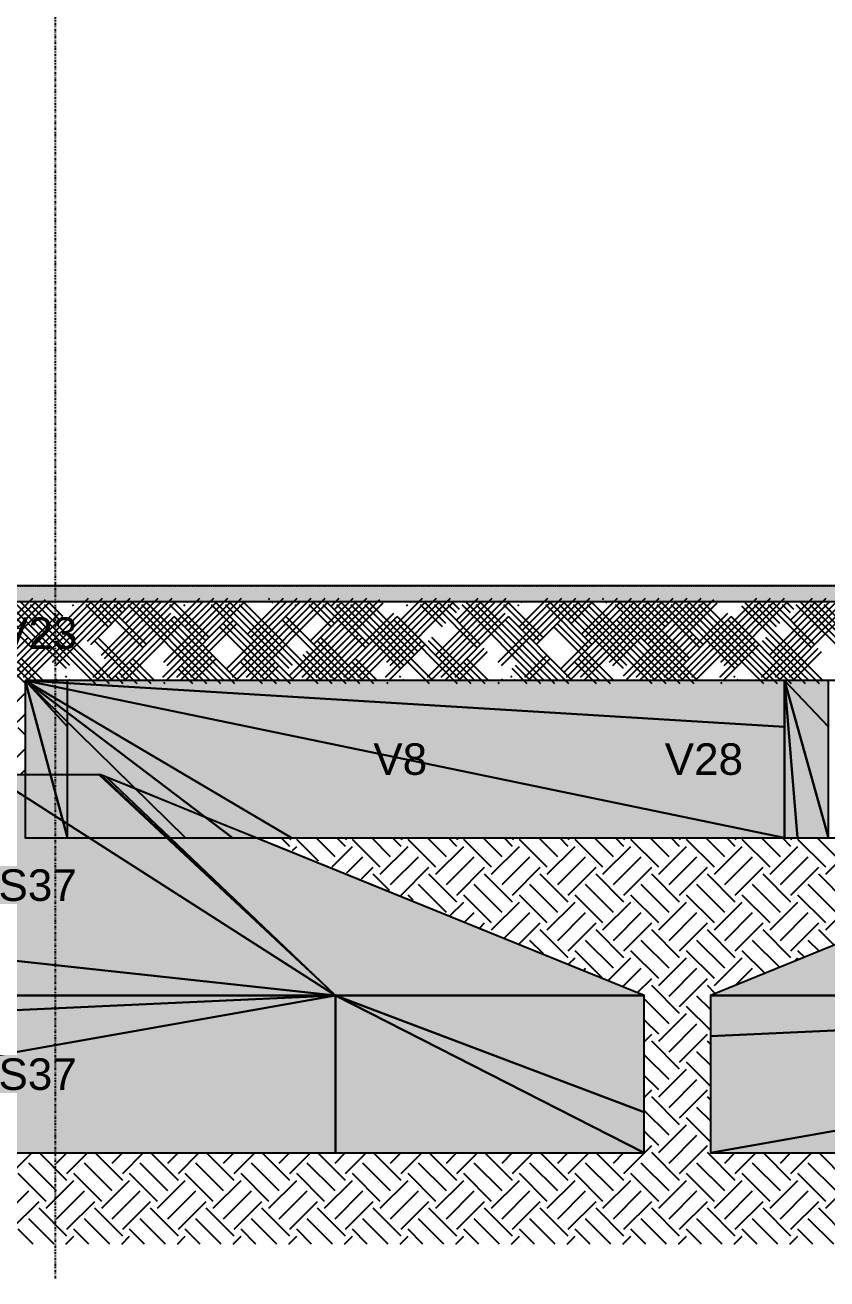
# Model space of a CAD drawing. Extents: x 37185 to 43130, y -8131 to -3926.
# Drawn here: x 39309.9 to 39479.6, y -7787.2 to -7521.8 of the extents above; entities that cross this region are included whole.
import ezdxf

# ---------------------------------------------------------------- set-up
doc = ezdxf.new("R2010")
doc.units = 0
doc.header["$MEASUREMENT"] = 0
doc.linetypes.add('ESTILO_TQS_0002', pattern=[0.4, 0.1, -0.3])
doc.linetypes.add('ESTILO_TQS_0004', pattern=[1.12, 0.5, -0.2, 0.01, -0.2, 0.01, -0.2])
for name, color, linetype in [('36', 253, 'CONTINUOUS'), ('47', 15, 'CONTINUOUS'), ('52', 3, 'CONTINUOUS'), ('67', 7, 'CONTINUOUS'), ('70', 160, 'CONTINUOUS'), ('74', 2, 'CONTINUOUS'), ('96', 252, 'CONTINUOUS')]:
    doc.layers.add(name, color=color, linetype=linetype)
doc.styles.add('TQS_ARIAL', font='arial.ttf')

msp = doc.modelspace()

# ---------------------------------------------------------------- linework, layer by layer
at = {"layer": '36', "linetype": 'Continuous'}
for p, q in [((39310.82, -7660.5), (39294.15, -7643.84)), ((39297.87, -7659.8), (39314.3, -7643.36)), ((39298.57, -7660.5), (39315.01, -7644.07)), ((39312.06, -7652.91), (39302.99, -7643.84)), ((39319.43, -7657.33), (39305.94, -7643.84)), ((39306.71, -7659.8), (39323.37, -7643.13)), ((39306.94, -7647.78), (39311.59, -7643.13)), ((39307.41, -7660.5), (39324.08, -7643.84)), ((39307.64, -7648.49), (39312.29, -7643.84)), ((39325.55, -7660.5), (39308.89, -7643.84)), ((39309.65, -7659.8), (39326.32, -7643.13)), ((39310.36, -7660.5), (39327.02, -7643.84)), ((39328.5, -7660.5), (39311.83, -7643.84)), ((39317.95, -7647.01), (39314.78, -7643.84)), ((39315.77, -7656.62), (39329.26, -7643.13)), ((39316.48, -7657.33), (39329.97, -7643.84)), ((39320.9, -7644.07), (39320.67, -7643.84)), ((39323.14, -7652.2), (39332.21, -7643.13)), ((39328.27, -7648.49), (39323.62, -7643.84)), ((39323.85, -7652.91), (39332.92, -7643.84)), ((39324.38, -7659.8), (39341.05, -7643.13)), ((39325.09, -7660.5), (39341.76, -7643.84)), ((39326.09, -7655.15), (39338.1, -7643.13)), ((39335.63, -7652.91), (39326.56, -7643.84)), ((39326.79, -7655.85), (39338.81, -7643.84)), ((39331.21, -7645.54), (39329.51, -7643.84)), ((39330.28, -7659.8), (39346.94, -7643.13)), ((39330.51, -7647.78), (39335.16, -7643.13)), ((39330.98, -7660.5), (39347.65, -7643.84)), ((39331.21, -7648.49), (39335.86, -7643.84)), ((39349.12, -7660.5), (39332.46, -7643.84)), ((39352.07, -7660.5), (39335.4, -7643.84)), ((39339.11, -7659.8), (39355.78, -7643.13)), ((39339.34, -7656.62), (39352.83, -7643.13)), ((39339.82, -7660.5), (39356.49, -7643.84)), ((39340.05, -7657.33), (39353.54, -7643.84)), ((39348.89, -7651.43), (39341.29, -7643.84)), ((39343.76, -7649.25), (39349.89, -7643.13)), ((39344.47, -7644.07), (39344.24, -7643.84)), ((39344.47, -7649.96), (39350.59, -7643.84)), ((39366.8, -7660.5), (39350.13, -7643.84)), ((39352.6, -7658.09), (39367.56, -7643.13)), ((39366.57, -7657.33), (39353.08, -7643.84)), ((39353.31, -7658.8), (39368.27, -7643.84)), ((39353.85, -7659.8), (39370.51, -7643.13)), ((39354.55, -7660.5), (39371.22, -7643.84)), ((39372.69, -7660.5), (39356.03, -7643.84)), ((39356.79, -7659.8), (39373.46, -7643.13)), ((39357.02, -7650.73), (39364.62, -7643.13)), ((39357.5, -7660.5), (39374.16, -7643.84)), ((39357.73, -7651.43), (39365.33, -7643.84)), ((39361.44, -7643.36), (39361.67, -7643.13)), ((39362.15, -7644.07), (39362.38, -7643.84)), ((39365.86, -7659.57), (39382.3, -7643.13)), ((39366.57, -7660.27), (39383, -7643.84)), ((39368.04, -7644.07), (39367.81, -7643.84)), ((39368.58, -7659.8), (39385.01, -7643.36)), ((39369.28, -7660.5), (39385.72, -7644.07)), ((39370.28, -7652.2), (39379.35, -7643.13)), ((39375.41, -7648.49), (39370.76, -7643.84)), ((39370.99, -7652.91), (39380.06, -7643.84)), ((39382.77, -7652.91), (39373.7, -7643.84)), ((39374.7, -7644.83), (39376.4, -7643.13)), ((39375.41, -7645.54), (39377.11, -7643.84)), ((39390.14, -7657.33), (39376.65, -7643.84)), ((39377.42, -7659.8), (39394.08, -7643.13)), ((39378.12, -7660.5), (39394.79, -7643.84)), ((39396.26, -7660.5), (39379.6, -7643.84)), ((39380.36, -7659.8), (39397.03, -7643.13)), ((39381.07, -7660.5), (39397.73, -7643.84)), ((39393.08, -7654.38), (39382.54, -7643.84)), ((39386.49, -7656.62), (39399.97, -7643.13)), ((39387.19, -7657.33), (39400.68, -7643.84)), ((39391.61, -7644.07), (39391.38, -7643.84)), ((39398.98, -7648.49), (39394.33, -7643.84)), ((39395.09, -7659.8), (39411.76, -7643.13)), ((39395.8, -7660.5), (39412.47, -7643.84)), ((39396.8, -7655.15), (39408.81, -7643.13)), ((39406.34, -7652.91), (39397.27, -7643.84)), ((39397.5, -7655.85), (39409.52, -7643.84)), ((39401.92, -7645.54), (39400.22, -7643.84)), ((39401.22, -7647.78), (39405.87, -7643.13)), ((39401.92, -7648.49), (39406.57, -7643.84)), ((39419.83, -7660.5), (39403.17, -7643.84)), ((39422.78, -7660.5), (39406.11, -7643.84)), ((39410.06, -7656.62), (39423.54, -7643.13)), ((39410.76, -7657.33), (39424.25, -7643.84)), ((39419.6, -7651.43), (39412, -7643.84)), ((39414.47, -7649.25), (39420.6, -7643.13)), ((39415.18, -7644.07), (39414.95, -7643.84)), ((39415.18, -7649.96), (39421.3, -7643.84)), ((39417.42, -7652.2), (39426.49, -7643.13)), ((39418.13, -7652.91), (39427.2, -7643.84)), ((39429.91, -7652.91), (39420.84, -7643.84)), ((39423.31, -7658.09), (39438.28, -7643.13)), ((39437.28, -7657.33), (39423.79, -7643.84)), ((39424.02, -7658.8), (39438.98, -7643.84)), ((39424.56, -7659.8), (39441.22, -7643.13)), ((39424.79, -7647.78), (39429.44, -7643.13)), ((39425.26, -7660.5), (39441.93, -7643.84)), ((39425.49, -7648.49), (39430.14, -7643.84)), ((39443.4, -7660.5), (39426.74, -7643.84)), ((39427.5, -7659.8), (39444.17, -7643.13)), ((39427.73, -7650.73), (39435.33, -7643.13)), ((39428.21, -7660.5), (39444.88, -7643.84)), ((39428.44, -7651.43), (39436.04, -7643.84)), ((39446.35, -7660.5), (39429.68, -7643.84)), ((39432.15, -7643.36), (39432.38, -7643.13)), ((39432.86, -7644.07), (39433.09, -7643.84)), ((39433.63, -7656.62), (39447.11, -7643.13)), ((39434.33, -7657.33), (39447.82, -7643.84)), ((39452.24, -7660.5), (39435.58, -7643.84)), ((39436.57, -7659.57), (39453.01, -7643.13)), ((39437.28, -7660.27), (39453.71, -7643.84)), ((39450.54, -7655.85), (39438.52, -7643.84)), ((39439.29, -7659.8), (39455.72, -7643.36)), ((39440, -7660.5), (39456.43, -7644.07)), ((39440.99, -7652.2), (39450.06, -7643.13)), ((39446.12, -7648.49), (39441.47, -7643.84)), ((39441.7, -7652.91), (39450.77, -7643.84)), ((39453.48, -7652.91), (39444.41, -7643.84)), ((39460.85, -7657.33), (39447.36, -7643.84)), ((39448.13, -7659.8), (39464.79, -7643.13)), ((39448.83, -7660.5), (39465.5, -7643.84)), ((39466.97, -7660.5), (39450.31, -7643.84)), ((39451.07, -7659.8), (39467.74, -7643.13)), ((39451.78, -7660.5), (39468.45, -7643.84)), ((39469.92, -7660.5), (39453.25, -7643.84)), ((39457.2, -7656.62), (39470.68, -7643.13)), ((39457.9, -7657.33), (39471.39, -7643.84)), ((39478.76, -7660.5), (39462.32, -7644.07)), ((39469.69, -7648.49), (39465.04, -7643.84)), ((39465.81, -7659.8), (39482.47, -7643.13)), ((39466.51, -7660.5), (39483.18, -7643.84)), ((39467.51, -7655.15), (39479.52, -7643.13)), ((39477.05, -7652.91), (39467.98, -7643.84)), ((39468.21, -7655.85), (39480.23, -7643.84)), ((39472.63, -7645.54), (39470.93, -7643.84)), ((39471.93, -7647.78), (39476.58, -7643.13)), ((39472.63, -7648.49), (39477.28, -7643.84)), ((39490.54, -7660.5), (39473.88, -7643.84)), ((39493.49, -7660.5), (39476.82, -7643.84)), ((39310.11, -7661.21), (39293.45, -7644.54)), ((39311.35, -7653.61), (39302.29, -7644.54)), ((39303.76, -7659.8), (39317.25, -7646.31)), ((39318.72, -7658.03), (39305.23, -7644.54)), ((39324.84, -7661.21), (39308.18, -7644.54)), ((39327.79, -7661.21), (39311.12, -7644.54)), ((39317.25, -7647.72), (39314.07, -7644.54)), ((39320.19, -7644.78), (39319.96, -7644.54)), ((39327.56, -7649.19), (39322.91, -7644.54)), ((39334.93, -7653.61), (39325.86, -7644.54)), ((39327.33, -7659.8), (39340.82, -7646.31)), ((39330.51, -7646.25), (39328.8, -7644.54)), ((39348.41, -7661.21), (39331.75, -7644.54)), ((39351.36, -7661.21), (39334.69, -7644.54)), ((39348.18, -7652.14), (39340.59, -7644.54)), ((39343.76, -7644.78), (39343.53, -7644.54)), ((39366.09, -7661.21), (39349.43, -7644.54)), ((39365.86, -7658.03), (39352.37, -7644.54)), ((39371.98, -7661.21), (39355.32, -7644.54)), ((39367.33, -7644.78), (39367.1, -7644.54)), ((39374.7, -7649.19), (39370.05, -7644.54)), ((39382.07, -7653.61), (39373, -7644.54)), ((39374.47, -7659.8), (39387.96, -7646.31)), ((39389.43, -7658.03), (39375.94, -7644.54)), ((39395.55, -7661.21), (39378.89, -7644.54)), ((39392.38, -7655.09), (39381.84, -7644.54)), ((39390.9, -7644.78), (39390.67, -7644.54)), ((39398.27, -7649.19), (39393.62, -7644.54)), ((39405.64, -7653.61), (39396.57, -7644.54)), ((39398.04, -7659.8), (39411.53, -7646.31)), ((39401.22, -7646.25), (39399.51, -7644.54)), ((39419.12, -7661.21), (39402.46, -7644.54)), ((39422.07, -7661.21), (39405.41, -7644.54)), ((39418.89, -7652.14), (39411.3, -7644.54)), ((39414.47, -7644.78), (39414.24, -7644.54)), ((39429.21, -7653.61), (39420.14, -7644.54)), ((39436.57, -7658.03), (39423.08, -7644.54)), ((39442.69, -7661.21), (39426.03, -7644.54)), ((39445.64, -7661.21), (39428.98, -7644.54)), ((39451.53, -7661.21), (39434.87, -7644.54)), ((39449.83, -7656.56), (39437.81, -7644.54)), ((39445.41, -7649.19), (39440.76, -7644.54)), ((39452.78, -7653.61), (39443.71, -7644.54)), ((39445.18, -7659.8), (39458.67, -7646.31)), ((39460.14, -7658.03), (39446.65, -7644.54)), ((39466.26, -7661.21), (39449.6, -7644.54)), ((39469.21, -7661.21), (39452.55, -7644.54)), ((39478.05, -7661.21), (39461.62, -7644.78)), ((39468.98, -7649.19), (39464.33, -7644.54)), ((39476.35, -7653.61), (39467.28, -7644.54)), ((39468.75, -7659.8), (39482.24, -7646.31)), ((39471.93, -7646.25), (39470.22, -7644.54)), ((39489.83, -7661.21), (39473.17, -7644.54)), ((39492.78, -7661.21), (39476.12, -7644.54)), ((39494.02, -7659.51), (39479.06, -7644.54)), ((39304.47, -7660.5), (39317.95, -7647.01)), ((39328.04, -7660.5), (39341.52, -7647.01)), ((39354.31, -7661.21), (39340.82, -7647.72)), ((39355.01, -7660.5), (39341.52, -7647.01)), ((39342.06, -7659.8), (39354.08, -7647.78)), ((39342.77, -7660.5), (39354.78, -7648.49)), ((39363.14, -7661.21), (39351.13, -7649.19)), ((39363.85, -7660.5), (39351.84, -7648.49)), ((39377.88, -7661.21), (39364.39, -7647.72)), ((39378.58, -7660.5), (39365.1, -7647.01)), ((39375.18, -7660.5), (39388.67, -7647.01)), ((39401.45, -7661.21), (39387.96, -7647.72)), ((39402.15, -7660.5), (39388.67, -7647.01)), ((39398.75, -7660.5), (39412.24, -7647.01)), ((39425.02, -7661.21), (39411.53, -7647.72)), ((39425.72, -7660.5), (39412.24, -7647.01)), ((39433.85, -7661.21), (39421.84, -7649.19)), ((39434.56, -7660.5), (39422.55, -7648.49)), ((39448.59, -7661.21), (39435.1, -7647.72)), ((39449.29, -7660.5), (39435.81, -7647.01)), ((39445.89, -7660.5), (39459.38, -7647.01)), ((39472.16, -7661.21), (39458.67, -7647.72)), ((39472.86, -7660.5), (39459.38, -7647.01)), ((39469.46, -7660.5), (39482.95, -7647.01)), ((39301.52, -7660.5), (39310.59, -7651.43)), ((39333.68, -7661.21), (39324.61, -7652.14)), ((39334.39, -7660.5), (39325.32, -7651.43)), ((39371.52, -7659.8), (39380.59, -7650.73)), ((39380.82, -7661.21), (39371.75, -7652.14)), ((39372.23, -7660.5), (39381.3, -7651.43)), ((39381.53, -7660.5), (39372.46, -7651.43)), ((39386.26, -7659.8), (39393.85, -7652.2)), ((39404.39, -7661.21), (39395.32, -7652.14)), ((39405.1, -7660.5), (39396.03, -7651.43)), ((39442.23, -7659.8), (39451.3, -7650.73)), ((39442.94, -7660.5), (39452.01, -7651.43)), ((39456.97, -7659.8), (39464.56, -7652.2)), ((39475.1, -7661.21), (39466.03, -7652.14)), ((39475.81, -7660.5), (39466.74, -7651.43)), ((39375.64, -7660.5), (39369.51, -7654.38)), ((39386.96, -7660.5), (39394.56, -7652.91)), ((39400.99, -7659.8), (39407.11, -7653.67)), ((39401.69, -7660.5), (39407.82, -7654.38)), ((39457.67, -7660.5), (39465.27, -7652.91)), ((39471.7, -7659.8), (39477.82, -7653.67)), ((39472.4, -7660.5), (39478.53, -7654.38)), ((39313.06, -7661.21), (39308.41, -7656.56)), ((39313.76, -7660.5), (39309.12, -7655.85)), ((39336.63, -7661.21), (39331.98, -7656.56)), ((39337.34, -7660.5), (39332.69, -7655.85)), ((39346.17, -7660.5), (39343, -7657.33)), ((39345.01, -7659.8), (39349.66, -7655.15)), ((39345.71, -7660.5), (39350.36, -7655.85)), ((39360.2, -7661.21), (39355.55, -7656.56)), ((39360.91, -7660.5), (39356.26, -7655.85)), ((39359.74, -7659.8), (39362.91, -7656.62)), ((39360.45, -7660.5), (39363.62, -7657.33)), ((39374.93, -7661.21), (39368.81, -7655.09)), ((39383.77, -7661.21), (39379.12, -7656.56)), ((39384.48, -7660.5), (39379.83, -7655.85)), ((39407.34, -7661.21), (39402.69, -7656.56)), ((39408.05, -7660.5), (39403.4, -7655.85)), ((39416.88, -7660.5), (39413.71, -7657.33)), ((39415.72, -7659.8), (39420.37, -7655.15)), ((39416.43, -7660.5), (39421.07, -7655.85)), ((39430.91, -7661.21), (39426.26, -7656.56)), ((39431.62, -7660.5), (39426.97, -7655.85)), ((39318.49, -7659.8), (39318.72, -7659.57)), ((39330.74, -7661.21), (39329.03, -7659.51)), ((39331.44, -7660.5), (39329.74, -7658.8)), ((39345.47, -7661.21), (39342.29, -7658.03)), ((39389.2, -7659.8), (39389.43, -7659.57)), ((39412.77, -7659.8), (39413, -7659.57)), ((39416.18, -7661.21), (39413, -7658.03)), ((39459.91, -7659.8), (39460.14, -7659.57)), ((39313.31, -7660.5), (39313.31, -7660.5)), ((39313.31, -7660.5), (39313.31, -7660.5)), ((39316, -7661.21), (39315.77, -7660.98)), ((39316.25, -7660.5), (39316.25, -7660.5)), ((39316.25, -7660.5), (39316.25, -7660.5)), ((39316.71, -7660.5), (39316.48, -7660.27)), ((39319.2, -7660.5), (39319.43, -7660.27)), ((39319.66, -7660.5), (39319.66, -7660.5)), ((39319.66, -7660.5), (39319.66, -7660.5)), ((39322.14, -7660.5), (39322.14, -7660.5)), ((39322.14, -7660.5), (39322.14, -7660.5)), ((39322.6, -7660.5), (39322.6, -7660.5)), ((39322.6, -7660.5), (39322.6, -7660.5)), ((39333.93, -7660.5), (39333.93, -7660.5)), ((39333.93, -7660.5), (39333.93, -7660.5)), ((39336.88, -7660.5), (39336.88, -7660.5)), ((39336.88, -7660.5), (39336.88, -7660.5)), ((39339.57, -7661.21), (39339.34, -7660.98)), ((39340.28, -7660.5), (39340.05, -7660.27)), ((39343.23, -7660.5), (39343.23, -7660.5)), ((39343.23, -7660.5), (39343.23, -7660.5)), ((39348.66, -7660.5), (39348.66, -7660.5)), ((39348.66, -7660.5), (39348.66, -7660.5)), ((39351.61, -7660.5), (39351.61, -7660.5)), ((39351.61, -7660.5), (39351.61, -7660.5)), ((39357.96, -7660.5), (39357.96, -7660.5)), ((39357.96, -7660.5), (39357.96, -7660.5)), ((39363.39, -7660.5), (39363.39, -7660.5)), ((39363.39, -7660.5), (39363.39, -7660.5)), ((39366.34, -7660.5), (39366.34, -7660.5)), ((39366.34, -7660.5), (39366.34, -7660.5)), ((39369.74, -7660.5), (39369.74, -7660.5)), ((39369.74, -7660.5), (39369.74, -7660.5)), ((39384.02, -7660.5), (39384.02, -7660.5)), ((39384.02, -7660.5), (39384.02, -7660.5)), ((39386.71, -7661.21), (39386.49, -7660.98)), ((39387.42, -7660.5), (39387.19, -7660.27)), ((39389.91, -7660.5), (39390.14, -7660.27)), ((39390.37, -7660.5), (39390.37, -7660.5)), ((39390.37, -7660.5), (39390.37, -7660.5)), ((39392.86, -7660.5), (39392.86, -7660.5)), ((39392.86, -7660.5), (39392.86, -7660.5)), ((39393.31, -7660.5), (39393.31, -7660.5)), ((39393.31, -7660.5), (39393.31, -7660.5)), ((39399.21, -7660.5), (39399.21, -7660.5)), ((39399.21, -7660.5), (39399.21, -7660.5)), ((39404.64, -7660.5), (39404.64, -7660.5)), ((39404.64, -7660.5), (39404.64, -7660.5)), ((39407.59, -7660.5), (39407.59, -7660.5)), ((39407.59, -7660.5), (39407.59, -7660.5)), ((39410.28, -7661.21), (39410.06, -7660.98)), ((39410.53, -7660.5), (39410.53, -7660.5)), ((39410.53, -7660.5), (39410.53, -7660.5)), ((39410.99, -7660.5), (39410.76, -7660.27)), ((39413.48, -7660.5), (39413.71, -7660.27)), ((39413.94, -7660.5), (39413.94, -7660.5)), ((39413.94, -7660.5), (39413.94, -7660.5)), ((39419.37, -7660.5), (39419.37, -7660.5)), ((39419.37, -7660.5), (39419.37, -7660.5)), ((39422.32, -7660.5), (39422.32, -7660.5)), ((39422.32, -7660.5), (39422.32, -7660.5)), ((39428.67, -7660.5), (39428.67, -7660.5)), ((39428.67, -7660.5), (39428.67, -7660.5)), ((39431.16, -7660.5), (39431.16, -7660.5)), ((39431.16, -7660.5), (39431.16, -7660.5)), ((39434.1, -7660.5), (39434.1, -7660.5)), ((39434.1, -7660.5), (39434.1, -7660.5)), ((39437.05, -7660.5), (39437.05, -7660.5)), ((39437.05, -7660.5), (39437.05, -7660.5)), ((39437.51, -7660.5), (39437.51, -7660.5)), ((39437.51, -7660.5), (39437.51, -7660.5)), ((39440.45, -7660.5), (39440.45, -7660.5)), ((39440.45, -7660.5), (39440.45, -7660.5)), ((39454.73, -7660.5), (39454.73, -7660.5)), ((39454.73, -7660.5), (39454.73, -7660.5)), ((39455.19, -7660.5), (39455.19, -7660.5)), ((39455.19, -7660.5), (39455.19, -7660.5)), ((39457.42, -7661.21), (39457.2, -7660.98)), ((39458.13, -7660.5), (39457.9, -7660.27)), ((39460.62, -7660.5), (39460.85, -7660.27)), ((39461.08, -7660.5), (39461.08, -7660.5)), ((39461.08, -7660.5), (39461.08, -7660.5)), ((39463.57, -7660.5), (39463.57, -7660.5)), ((39463.57, -7660.5), (39463.57, -7660.5)), ((39464.02, -7660.5), (39464.02, -7660.5)), ((39464.02, -7660.5), (39464.02, -7660.5)), ((39475.35, -7660.5), (39475.35, -7660.5)), ((39475.35, -7660.5), (39475.35, -7660.5)), ((39478.3, -7660.5), (39478.3, -7660.5)), ((39478.3, -7660.5), (39478.3, -7660.5))]:
    msp.add_line(p, q, dxfattribs=at)
at = {"layer": '47', "linetype": 'Continuous'}
for p, q in [((39304.83, -7668.37), (39309.99, -7663.22)), ((39309.99, -7663.22), (39309.99, -7663.22)), ((39307.04, -7670.58), (39309.99, -7667.64)), ((39309.99, -7667.64), (39309.99, -7667.64)), ((39309.99, -7672.06), (39308.51, -7670.58)), ((39304.83, -7680.16), (39309.99, -7675)), ((39309.99, -7675.01), (39309.99, -7675.01)), ((39308.9, -7680.5), (39309.99, -7679.42)), ((39309.99, -7679.43), (39309.99, -7679.43)), ((39361.34, -7694.35), (39361.34, -7694.35)), ((39365.96, -7695.63), (39364.17, -7693.84)), ((39365.96, -7694.15), (39366.28, -7693.84)), ((39372.04, -7698.76), (39367.43, -7694.15)), ((39375.54, -7697.84), (39371.54, -7693.84)), ((39377.75, -7695.63), (39375.96, -7693.84)), ((39377.75, -7694.15), (39378.06, -7693.84)), ((39385.11, -7700.05), (39379.22, -7694.15)), ((39387.32, -7697.84), (39383.32, -7693.84)), ((39389.53, -7695.63), (39387.74, -7693.84)), ((39389.53, -7694.15), (39389.85, -7693.84)), ((39396.9, -7700.05), (39391.01, -7694.15)), ((39399.11, -7697.84), (39395.11, -7693.84)), ((39401.32, -7695.63), (39399.53, -7693.84)), ((39401.32, -7694.15), (39401.63, -7693.84)), ((39408.68, -7700.05), (39402.79, -7694.15)), ((39410.89, -7697.84), (39406.89, -7693.84)), ((39413.1, -7695.63), (39411.31, -7693.84)), ((39413.1, -7694.15), (39413.42, -7693.84)), ((39420.47, -7700.05), (39414.58, -7694.15)), ((39422.68, -7697.84), (39418.68, -7693.84)), ((39424.89, -7695.63), (39423.1, -7693.84)), ((39424.89, -7694.15), (39425.2, -7693.84)), ((39432.25, -7700.05), (39426.36, -7694.15)), ((39434.46, -7697.84), (39430.46, -7693.84)), ((39436.67, -7695.63), (39434.88, -7693.84)), ((39436.67, -7694.15), (39436.99, -7693.84)), ((39444.04, -7700.05), (39438.15, -7694.15)), ((39446.25, -7697.84), (39442.25, -7693.84)), ((39448.46, -7695.63), (39446.67, -7693.84)), ((39448.46, -7694.15), (39448.77, -7693.84)), ((39455.82, -7700.05), (39449.93, -7694.15)), ((39458.03, -7697.84), (39454.03, -7693.84)), ((39460.24, -7695.63), (39458.45, -7693.84)), ((39460.24, -7694.15), (39460.56, -7693.84)), ((39467.61, -7700.05), (39461.72, -7694.15)), ((39469.82, -7697.84), (39465.82, -7693.84)), ((39472.03, -7695.63), (39470.24, -7693.84)), ((39472.03, -7694.15), (39472.35, -7693.84)), ((39479.39, -7700.05), (39473.5, -7694.15)), ((39481.6, -7697.84), (39477.6, -7693.84)), ((39364.47, -7695.64), (39364.47, -7695.64)), ((39366.56, -7696.5), (39367.43, -7695.63)), ((39367.03, -7696.7), (39367.03, -7696.7)), ((39374.91, -7699.94), (39379.22, -7695.63)), ((39385.11, -7701.52), (39391.01, -7695.63)), ((39396.9, -7701.52), (39402.79, -7695.63)), ((39408.68, -7701.52), (39414.58, -7695.63)), ((39420.47, -7701.52), (39426.36, -7695.63)), ((39432.25, -7701.52), (39438.15, -7695.63)), ((39444.04, -7701.52), (39449.93, -7695.63)), ((39455.82, -7701.52), (39461.72, -7695.63)), ((39467.61, -7701.52), (39473.5, -7695.63)), ((39479.39, -7701.52), (39485.29, -7695.63)), ((39369.69, -7697.79), (39369.69, -7697.79)), ((39372.82, -7699.08), (39372.82, -7699.08)), ((39378.04, -7701.23), (39381.43, -7697.84)), ((39387.32, -7703.73), (39393.21, -7697.84)), ((39399.11, -7703.73), (39405, -7697.84)), ((39410.89, -7703.73), (39416.79, -7697.84)), ((39422.68, -7703.73), (39428.57, -7697.84)), ((39434.46, -7703.73), (39440.36, -7697.84)), ((39446.25, -7703.73), (39452.14, -7697.84)), ((39458.03, -7703.73), (39463.93, -7697.84)), ((39469.82, -7703.73), (39475.71, -7697.84)), ((39379.56, -7701.86), (39379.56, -7701.86)), ((39381.17, -7702.52), (39383.64, -7700.05)), ((39387.07, -7704.96), (39383.64, -7701.52)), ((39389.53, -7705.94), (39395.42, -7700.05)), ((39401.32, -7707.41), (39395.42, -7701.52)), ((39401.32, -7705.94), (39407.21, -7700.05)), ((39413.1, -7707.41), (39407.21, -7701.52)), ((39413.1, -7705.94), (39418.99, -7700.05)), ((39424.89, -7707.41), (39418.99, -7701.52)), ((39424.89, -7705.94), (39430.78, -7700.05)), ((39436.67, -7707.41), (39430.78, -7701.52)), ((39436.67, -7705.94), (39442.57, -7700.05)), ((39448.46, -7707.41), (39442.57, -7701.52)), ((39448.46, -7705.94), (39454.35, -7700.05)), ((39460.24, -7707.41), (39454.35, -7701.52)), ((39460.24, -7705.94), (39466.14, -7700.05)), ((39472.03, -7707.41), (39466.14, -7701.52)), ((39472.03, -7705.94), (39477.92, -7700.05)), ((39483.81, -7707.41), (39477.92, -7701.52)), ((39383.25, -7703.38), (39383.25, -7703.38)), ((39386.38, -7704.67), (39386.38, -7704.67)), ((39399.11, -7709.62), (39393.21, -7703.73)), ((39410.89, -7709.62), (39405, -7703.73)), ((39422.68, -7709.62), (39416.79, -7703.73)), ((39434.46, -7709.62), (39428.57, -7703.73)), ((39446.25, -7709.62), (39440.36, -7703.73)), ((39458.03, -7709.62), (39452.14, -7703.73)), ((39469.82, -7709.62), (39463.93, -7703.73)), ((39481.6, -7709.62), (39475.71, -7703.73)), ((39389.51, -7705.96), (39389.51, -7705.96)), ((39392.09, -7707.02), (39391.01, -7705.94)), ((39391.6, -7706.82), (39391.6, -7706.82)), ((39399.94, -7710.26), (39402.79, -7707.41)), ((39408.68, -7711.83), (39402.79, -7705.94)), ((39408.68, -7713.31), (39414.58, -7707.41)), ((39420.47, -7711.83), (39414.58, -7705.94)), ((39420.47, -7713.31), (39426.36, -7707.41)), ((39432.25, -7711.83), (39426.36, -7705.94)), ((39432.25, -7713.31), (39438.15, -7707.41)), ((39444.04, -7711.83), (39438.15, -7705.94)), ((39444.04, -7713.31), (39449.93, -7707.41)), ((39455.82, -7711.83), (39449.93, -7705.94)), ((39455.82, -7713.31), (39461.72, -7707.41)), ((39467.61, -7711.83), (39461.72, -7705.94)), ((39467.61, -7713.31), (39473.5, -7707.41)), ((39479.39, -7711.83), (39473.5, -7705.94)), ((39479.39, -7713.31), (39485.29, -7707.41)), ((39394.73, -7708.11), (39394.73, -7708.11)), ((39397.86, -7709.4), (39397.86, -7709.4)), ((39399.6, -7710.12), (39399.6, -7710.12)), ((39403.07, -7711.55), (39405, -7709.62)), ((39411.42, -7714.99), (39416.79, -7709.62)), ((39422.68, -7715.52), (39428.57, -7709.62)), ((39434.46, -7715.52), (39440.36, -7709.62)), ((39446.25, -7715.52), (39452.14, -7709.62)), ((39458.03, -7715.52), (39463.93, -7709.62)), ((39469.82, -7715.52), (39475.71, -7709.62)), ((39406.2, -7712.84), (39407.21, -7711.83)), ((39407.12, -7713.22), (39407.12, -7713.22)), ((39414.55, -7716.28), (39418.99, -7711.83)), ((39424.89, -7717.72), (39430.78, -7711.83)), ((39436.67, -7717.72), (39442.57, -7711.83)), ((39448.46, -7717.72), (39454.35, -7711.83)), ((39460.24, -7717.72), (39466.14, -7711.83)), ((39472.03, -7717.72), (39477.92, -7711.83)), ((39408.29, -7713.7), (39408.29, -7713.7)), ((39412.13, -7715.28), (39412.13, -7715.28)), ((39419.65, -7718.38), (39416.79, -7715.52)), ((39424.89, -7719.2), (39418.99, -7713.31)), ((39434.46, -7721.41), (39428.57, -7715.52)), ((39436.67, -7719.2), (39430.78, -7713.31)), ((39446.25, -7721.41), (39440.36, -7715.52)), ((39448.46, -7719.2), (39442.57, -7713.31)), ((39458.03, -7721.41), (39452.14, -7715.52)), ((39460.24, -7719.2), (39454.35, -7713.31)), ((39469.64, -7721.23), (39463.93, -7715.52)), ((39472.03, -7719.2), (39466.14, -7713.31)), ((39478.02, -7717.82), (39475.71, -7715.52)), ((39481.16, -7716.55), (39477.92, -7713.31)), ((39416.64, -7717.14), (39416.64, -7717.14)), ((39419.77, -7718.43), (39419.77, -7718.43)), ((39432.18, -7723.54), (39426.36, -7717.72)), ((39444.04, -7723.62), (39438.15, -7717.72)), ((39455.82, -7723.62), (39449.93, -7717.72)), ((39466.49, -7722.5), (39461.72, -7717.72)), ((39474.87, -7719.1), (39473.5, -7717.72)), ((39422.9, -7719.72), (39422.9, -7719.72)), ((39424.98, -7720.58), (39426.36, -7719.2)), ((39433.33, -7724.01), (39438.15, -7719.2)), ((39444.04, -7725.09), (39449.93, -7719.2)), ((39455.82, -7725.09), (39461.72, -7719.2)), ((39472.73, -7719.97), (39473.5, -7719.2)), ((39472.78, -7719.95), (39472.78, -7719.95)), ((39427.16, -7721.47), (39427.16, -7721.47)), ((39428.11, -7721.87), (39428.57, -7721.41)), ((39431.24, -7723.16), (39431.24, -7723.16)), ((39436.46, -7725.3), (39440.36, -7721.41)), ((39439.59, -7726.59), (39442.57, -7723.62)), ((39446.25, -7727.3), (39452.14, -7721.41)), ((39448.46, -7729.51), (39454.35, -7723.62)), ((39460.33, -7725), (39463.93, -7721.41)), ((39464.4, -7723.35), (39464.4, -7723.35)), ((39467.77, -7721.98), (39467.77, -7721.98)), ((39448.46, -7730.98), (39442.57, -7725.09)), ((39456.01, -7726.75), (39454.35, -7725.09)), ((39458.11, -7725.9), (39458.11, -7725.9)), ((39461.25, -7724.63), (39461.25, -7724.63)), ((39439.69, -7726.64), (39439.69, -7726.64)), ((39446.25, -7733.19), (39440.98, -7727.93)), ((39440.98, -7728.14), (39440.98, -7728.14)), ((39454.99, -7730.15), (39452.14, -7727.3)), ((39444.04, -7736.88), (39449.93, -7730.98)), ((39454.99, -7734.56), (39449.93, -7729.51)), ((39444.04, -7735.4), (39440.98, -7732.35)), ((39440.98, -7732.56), (39440.98, -7732.56)), ((39446.25, -7739.09), (39452.14, -7733.19)), ((39440.98, -7736.98), (39442.57, -7735.4)), ((39448.46, -7742.77), (39442.57, -7736.88)), ((39448.46, -7741.3), (39454.35, -7735.4)), ((39454.99, -7737.51), (39454.35, -7736.88)), ((39446.25, -7744.98), (39440.98, -7739.72)), ((39454.99, -7741.93), (39452.14, -7739.09)), ((39440.98, -7739.93), (39440.98, -7739.93)), ((39454.99, -7746.35), (39449.93, -7741.3)), ((39444.04, -7747.19), (39440.98, -7744.13)), ((39440.98, -7744.35), (39440.98, -7744.35)), ((39444.04, -7748.66), (39449.93, -7742.77)), ((39446.25, -7750.87), (39452.14, -7744.98)), ((39440.98, -7748.77), (39442.57, -7747.19)), ((39448.46, -7753.08), (39454.35, -7747.19)), ((39448.46, -7754.55), (39442.57, -7748.66)), ((39454.99, -7749.3), (39454.35, -7748.66)), ((39446.25, -7756.76), (39440.98, -7751.5)), ((39440.98, -7751.71), (39440.98, -7751.71)), ((39454.99, -7753.72), (39452.14, -7750.87)), ((39444.04, -7760.45), (39449.93, -7754.55)), ((39454.99, -7758.14), (39449.93, -7753.08)), ((39444.04, -7758.97), (39440.98, -7755.92)), ((39440.98, -7756.13), (39440.98, -7756.13)), ((39446.25, -7762.66), (39452.14, -7756.76)), ((39307.04, -7764.87), (39311.4, -7760.5)), ((39318.82, -7766.34), (39312.99, -7760.5)), ((39316.61, -7762.66), (39318.76, -7760.5)), ((39318.82, -7764.87), (39323.18, -7760.5)), ((39330.61, -7766.34), (39324.77, -7760.5)), ((39328.4, -7762.66), (39330.55, -7760.5)), ((39330.61, -7764.87), (39334.97, -7760.5)), ((39342.39, -7766.34), (39336.56, -7760.5)), ((39340.18, -7762.66), (39342.33, -7760.5)), ((39342.39, -7764.87), (39346.75, -7760.5)), ((39354.18, -7766.34), (39348.34, -7760.5)), ((39351.97, -7762.66), (39354.12, -7760.5)), ((39354.18, -7764.87), (39358.54, -7760.5)), ((39365.96, -7766.34), (39360.13, -7760.5)), ((39363.75, -7762.66), (39365.9, -7760.5)), ((39365.96, -7764.87), (39370.32, -7760.5)), ((39377.75, -7766.34), (39371.91, -7760.5)), ((39375.54, -7762.66), (39377.69, -7760.5)), ((39377.75, -7764.87), (39382.11, -7760.5)), ((39389.53, -7766.34), (39383.7, -7760.5)), ((39387.32, -7762.66), (39389.47, -7760.5)), ((39389.53, -7764.87), (39393.89, -7760.5)), ((39401.32, -7766.34), (39395.48, -7760.5)), ((39399.11, -7762.66), (39401.26, -7760.5)), ((39401.32, -7764.87), (39405.68, -7760.5)), ((39413.1, -7766.34), (39407.27, -7760.5)), ((39410.89, -7762.66), (39413.04, -7760.5)), ((39413.1, -7764.87), (39417.46, -7760.5)), ((39424.89, -7766.34), (39419.05, -7760.5)), ((39422.68, -7762.66), (39424.83, -7760.5)), ((39424.89, -7764.87), (39429.25, -7760.5)), ((39436.67, -7766.34), (39430.84, -7760.5)), ((39434.46, -7762.66), (39436.62, -7760.5)), ((39436.67, -7764.87), (39442.57, -7758.97)), ((39448.46, -7766.34), (39442.57, -7760.45)), ((39448.46, -7764.87), (39454.35, -7758.97)), ((39460.24, -7766.34), (39454.35, -7760.45)), ((39458.03, -7762.66), (39460.19, -7760.5)), ((39460.24, -7764.87), (39464.6, -7760.5)), ((39472.03, -7766.34), (39466.19, -7760.5)), ((39469.82, -7762.66), (39471.97, -7760.5)), ((39472.03, -7764.87), (39476.39, -7760.5)), ((39483.81, -7766.34), (39477.98, -7760.5)), ((39316.61, -7768.55), (39310.72, -7762.66)), ((39328.4, -7768.55), (39322.5, -7762.66)), ((39340.18, -7768.55), (39334.29, -7762.66)), ((39351.97, -7768.55), (39346.07, -7762.66)), ((39363.75, -7768.55), (39357.86, -7762.66)), ((39375.54, -7768.55), (39369.64, -7762.66)), ((39387.32, -7768.55), (39381.43, -7762.66)), ((39399.11, -7768.55), (39393.21, -7762.66)), ((39410.89, -7768.55), (39405, -7762.66)), ((39422.68, -7768.55), (39416.79, -7762.66)), ((39434.46, -7768.55), (39428.57, -7762.66)), ((39446.25, -7768.55), (39440.36, -7762.66)), ((39458.03, -7768.55), (39452.14, -7762.66)), ((39469.82, -7768.55), (39463.93, -7762.66)), ((39481.6, -7768.55), (39475.71, -7762.66)), ((39314.4, -7770.76), (39308.51, -7764.87)), ((39326.19, -7770.76), (39320.29, -7764.87)), ((39337.97, -7770.76), (39332.08, -7764.87)), ((39349.76, -7770.76), (39343.86, -7764.87)), ((39361.54, -7770.76), (39355.65, -7764.87)), ((39373.33, -7770.76), (39367.43, -7764.87)), ((39385.11, -7770.76), (39379.22, -7764.87)), ((39396.9, -7770.76), (39391.01, -7764.87)), ((39408.68, -7770.76), (39402.79, -7764.87)), ((39420.47, -7770.76), (39414.58, -7764.87)), ((39432.25, -7770.76), (39426.36, -7764.87)), ((39444.04, -7770.76), (39438.15, -7764.87)), ((39455.82, -7770.76), (39449.93, -7764.87)), ((39467.61, -7770.76), (39461.72, -7764.87)), ((39479.39, -7770.76), (39473.5, -7764.87)), ((39304.83, -7774.44), (39310.72, -7768.55)), ((39314.4, -7772.23), (39320.29, -7766.34)), ((39316.61, -7774.44), (39322.5, -7768.55)), ((39326.19, -7772.23), (39332.08, -7766.34)), ((39328.4, -7774.44), (39334.29, -7768.55)), ((39337.97, -7772.23), (39343.86, -7766.34)), ((39340.18, -7774.44), (39346.07, -7768.55)), ((39349.76, -7772.23), (39355.65, -7766.34)), ((39351.97, -7774.44), (39357.86, -7768.55)), ((39361.54, -7772.23), (39367.43, -7766.34)), ((39363.75, -7774.44), (39369.64, -7768.55)), ((39373.33, -7772.23), (39379.22, -7766.34)), ((39375.54, -7774.44), (39381.43, -7768.55)), ((39385.11, -7772.23), (39391.01, -7766.34)), ((39387.32, -7774.44), (39393.21, -7768.55)), ((39396.9, -7772.23), (39402.79, -7766.34)), ((39399.11, -7774.44), (39405, -7768.55)), ((39408.68, -7772.23), (39414.58, -7766.34)), ((39410.89, -7774.44), (39416.79, -7768.55)), ((39420.47, -7772.23), (39426.36, -7766.34)), ((39422.68, -7774.44), (39428.57, -7768.55)), ((39432.25, -7772.23), (39438.15, -7766.34)), ((39434.46, -7774.44), (39440.36, -7768.55)), ((39444.04, -7772.23), (39449.93, -7766.34)), ((39446.25, -7774.44), (39452.14, -7768.55)), ((39455.82, -7772.23), (39461.72, -7766.34)), ((39458.03, -7774.44), (39463.93, -7768.55)), ((39467.61, -7772.23), (39473.5, -7766.34)), ((39469.82, -7774.44), (39475.71, -7768.55)), ((39479.39, -7772.23), (39485.29, -7766.34)), ((39307.04, -7776.65), (39312.93, -7770.76)), ((39318.82, -7776.65), (39324.71, -7770.76)), ((39330.61, -7776.65), (39336.5, -7770.76)), ((39342.39, -7776.65), (39348.28, -7770.76)), ((39354.18, -7776.65), (39360.07, -7770.76)), ((39365.96, -7776.65), (39371.85, -7770.76)), ((39377.75, -7776.65), (39383.64, -7770.76)), ((39389.53, -7776.65), (39395.42, -7770.76)), ((39401.32, -7776.65), (39407.21, -7770.76)), ((39413.1, -7776.65), (39418.99, -7770.76)), ((39424.89, -7776.65), (39430.78, -7770.76)), ((39436.67, -7776.65), (39442.57, -7770.76)), ((39448.46, -7776.65), (39454.35, -7770.76)), ((39460.24, -7776.65), (39466.14, -7770.76)), ((39472.03, -7776.65), (39477.92, -7770.76)), ((39318.82, -7778.12), (39312.93, -7772.23)), ((39330.61, -7778.12), (39324.71, -7772.23)), ((39342.39, -7778.12), (39336.5, -7772.23)), ((39354.18, -7778.12), (39348.28, -7772.23)), ((39365.96, -7778.12), (39360.07, -7772.23)), ((39377.75, -7778.12), (39371.85, -7772.23)), ((39389.53, -7778.12), (39383.64, -7772.23)), ((39401.32, -7778.12), (39395.42, -7772.23)), ((39413.1, -7778.12), (39407.21, -7772.23)), ((39424.89, -7778.12), (39418.99, -7772.23)), ((39436.67, -7778.12), (39430.78, -7772.23)), ((39448.46, -7778.12), (39442.57, -7772.23)), ((39460.24, -7778.12), (39454.35, -7772.23)), ((39472.03, -7778.12), (39466.14, -7772.23)), ((39483.81, -7778.12), (39477.92, -7772.23)), ((39311.67, -7779.81), (39308.51, -7776.65)), ((39316.09, -7779.81), (39310.72, -7774.44)), ((39323.45, -7779.81), (39320.29, -7776.65)), ((39327.87, -7779.81), (39322.5, -7774.44)), ((39335.24, -7779.81), (39332.08, -7776.65)), ((39339.66, -7779.81), (39334.29, -7774.44)), ((39347.02, -7779.81), (39343.86, -7776.65)), ((39351.44, -7779.81), (39346.07, -7774.44)), ((39358.81, -7779.81), (39355.65, -7776.65)), ((39363.23, -7779.81), (39357.86, -7774.44)), ((39370.59, -7779.81), (39367.43, -7776.65)), ((39375.01, -7779.81), (39369.64, -7774.44)), ((39382.38, -7779.81), (39379.22, -7776.65)), ((39386.8, -7779.81), (39381.43, -7774.44)), ((39394.16, -7779.81), (39391.01, -7776.65)), ((39398.58, -7779.81), (39393.21, -7774.44)), ((39405.95, -7779.81), (39402.79, -7776.65)), ((39410.37, -7779.81), (39405, -7774.44)), ((39417.73, -7779.81), (39414.58, -7776.65)), ((39422.15, -7779.81), (39416.79, -7774.44)), ((39429.52, -7779.81), (39426.36, -7776.65)), ((39433.94, -7779.81), (39428.57, -7774.44)), ((39441.3, -7779.81), (39438.15, -7776.65)), ((39445.72, -7779.81), (39440.36, -7774.44)), ((39453.09, -7779.81), (39449.93, -7776.65)), ((39457.51, -7779.81), (39452.14, -7774.44)), ((39464.87, -7779.81), (39461.72, -7776.65)), ((39469.29, -7779.81), (39463.93, -7774.44)), ((39476.66, -7779.81), (39473.5, -7776.65)), ((39481.08, -7779.81), (39475.71, -7774.44)), ((39318.61, -7779.81), (39320.29, -7778.12)), ((39330.4, -7779.81), (39332.08, -7778.12)), ((39342.18, -7779.81), (39343.86, -7778.12)), ((39353.97, -7779.81), (39355.65, -7778.12)), ((39365.75, -7779.81), (39367.43, -7778.12)), ((39377.54, -7779.81), (39379.22, -7778.12)), ((39389.32, -7779.81), (39391.01, -7778.12)), ((39401.11, -7779.81), (39402.79, -7778.12)), ((39412.89, -7779.81), (39414.58, -7778.12)), ((39424.68, -7779.81), (39426.36, -7778.12)), ((39436.46, -7779.81), (39438.15, -7778.12)), ((39448.25, -7779.81), (39449.93, -7778.12)), ((39460.03, -7779.81), (39461.72, -7778.12)), ((39471.82, -7779.81), (39473.5, -7778.12)), ((39311.24, -7779.81), (39311.24, -7779.81)), ((39315.66, -7779.81), (39315.66, -7779.81)), ((39320.51, -7779.81), (39320.51, -7779.81)), ((39323.03, -7779.81), (39323.03, -7779.81)), ((39327.45, -7779.81), (39327.45, -7779.81)), ((39332.29, -7779.81), (39332.29, -7779.81)), ((39334.81, -7779.81), (39334.81, -7779.81)), ((39339.23, -7779.81), (39339.23, -7779.81)), ((39344.08, -7779.81), (39344.08, -7779.81)), ((39346.6, -7779.81), (39346.6, -7779.81)), ((39351.02, -7779.81), (39351.02, -7779.81)), ((39355.86, -7779.81), (39355.86, -7779.81)), ((39358.38, -7779.81), (39358.38, -7779.81)), ((39362.8, -7779.81), (39362.8, -7779.81)), ((39367.65, -7779.81), (39367.65, -7779.81)), ((39370.17, -7779.81), (39370.17, -7779.81)), ((39374.59, -7779.81), (39374.59, -7779.81)), ((39379.43, -7779.81), (39379.43, -7779.81)), ((39381.96, -7779.81), (39381.96, -7779.81)), ((39386.37, -7779.81), (39386.37, -7779.81)), ((39391.22, -7779.81), (39391.22, -7779.81)), ((39393.74, -7779.81), (39393.74, -7779.81)), ((39398.16, -7779.81), (39398.16, -7779.81)), ((39403, -7779.81), (39403, -7779.81)), ((39405.53, -7779.81), (39405.53, -7779.81)), ((39409.94, -7779.81), (39409.94, -7779.81)), ((39414.79, -7779.81), (39414.79, -7779.81)), ((39417.31, -7779.81), (39417.31, -7779.81)), ((39421.73, -7779.81), (39421.73, -7779.81)), ((39426.57, -7779.81), (39426.57, -7779.81)), ((39429.1, -7779.81), (39429.1, -7779.81)), ((39433.51, -7779.81), (39433.51, -7779.81)), ((39438.36, -7779.81), (39438.36, -7779.81)), ((39440.88, -7779.81), (39440.88, -7779.81)), ((39445.3, -7779.81), (39445.3, -7779.81)), ((39450.14, -7779.81), (39450.14, -7779.81)), ((39452.67, -7779.81), (39452.67, -7779.81)), ((39457.09, -7779.81), (39457.09, -7779.81)), ((39461.93, -7779.81), (39461.93, -7779.81)), ((39464.45, -7779.81), (39464.45, -7779.81)), ((39468.87, -7779.81), (39468.87, -7779.81)), ((39473.71, -7779.81), (39473.71, -7779.81)), ((39476.24, -7779.81), (39476.24, -7779.81))]:
    msp.add_line(p, q, dxfattribs=at)
at = {"layer": '52', "linetype": 'Continuous'}
for points in [[(39585.99, -7660.5), (39573.32, -7660.5), (39479.99, -7660.5), (39470.65, -7660.5), (39318.91, -7660.5), (39309.99, -7660.5)], [(39309.99, -7660.5), (39309.99, -7680.5)], [(39318.91, -7680.5), (39318.91, -7670.34), (39318.91, -7669.29), (39318.91, -7667.29), (39318.91, -7665.79), (39318.91, -7662.36), (39318.91, -7661.05), (39318.91, -7660.5)], [(39325.99, -7680.5), (39325.62, -7680.5), (39318.91, -7680.5), (39315.34, -7680.5), (39309.99, -7680.5), (39302.65, -7680.5)], [(39309.99, -7680.5), (39309.99, -7685.19), (39309.99, -7693.84)], [(39318.91, -7693.84), (39318.91, -7690.9), (39318.91, -7680.5)], [(39440.98, -7727.17), (39358.84, -7693.84), (39348.16, -7689.5), (39333.36, -7683.49), (39327.2, -7680.99), (39325.99, -7680.5)], [(39569.99, -7680.5), (39558.46, -7685.18), (39555.05, -7686.57), (39545.83, -7690.31), (39541.93, -7691.89), (39537.13, -7693.84), (39494.53, -7711.12), (39454.99, -7727.17)], [(39309.99, -7693.84), (39318.91, -7693.84), (39323.51, -7693.84), (39339.91, -7693.84), (39340.18, -7693.84), (39340.67, -7693.84), (39343.87, -7693.84), (39353.87, -7693.84), (39358.84, -7693.84)], [(39358.84, -7693.84), (39366.32, -7693.84), (39470.65, -7693.84), (39473.41, -7693.84), (39479.99, -7693.84), (39537.13, -7693.84)], [(39440.98, -7760.5), (39440.98, -7751.91), (39440.98, -7727.17)], [(39454.99, -7727.17), (39454.99, -7735.77), (39454.99, -7760.5)], [(39187.65, -7760.5), (39375.66, -7760.5), (39440.98, -7760.5)], [(39454.99, -7760.5), (39642.99, -7760.5), (39708.32, -7760.5)]]:
    msp.add_lwpolyline(points, dxfattribs=at)
at = {"layer": '67', "linetype": 'ESTILO_TQS_0002'}
msp.add_line((38396.54, -7640.5), (40376.85, -7640.5), dxfattribs=at)
at = {"layer": '70', "linetype": 'ESTILO_TQS_0004'}
msp.add_line((39316.32, -4212.91), (39316.32, -7787.17), dxfattribs=at)
at = {"layer": '96', "linetype": 'Continuous'}
for points in [[(38596.32, -7640.5), (38596.32, -7643.84), (40156.32, -7643.84), (40156.32, -7640.5), (38596.32, -7640.5)], [(39309.99, -7660.5), (39309.99, -7693.84), (39343.87, -7693.84), (39309.99, -7660.5)], [(39309.99, -7660.5), (39343.87, -7693.84), (39353.87, -7693.84), (39309.99, -7660.5)], [(39309.99, -7660.5), (39353.87, -7693.84), (39366.32, -7693.84), (39309.99, -7660.5)], [(39309.99, -7660.5), (39366.32, -7693.84), (39470.65, -7693.84), (39309.99, -7660.5)], [(39309.99, -7660.5), (39470.65, -7693.84), (39470.65, -7670.34), (39309.99, -7660.5)], [(39309.99, -7660.5), (39470.65, -7670.34), (39470.65, -7660.5), (39309.99, -7660.5)], [(39309.99, -7660.5), (39309.99, -7693.84), (39318.91, -7693.84), (39309.99, -7660.5)], [(39309.99, -7660.5), (39318.91, -7693.84), (39318.91, -7670.34), (39309.99, -7660.5)], [(39309.99, -7660.5), (39318.91, -7670.34), (39318.91, -7660.5), (39309.99, -7660.5)], [(39470.65, -7660.5), (39470.65, -7693.84), (39473.41, -7693.84), (39470.65, -7660.5)], [(39470.65, -7660.5), (39473.41, -7693.84), (39479.99, -7693.84), (39470.65, -7660.5)], [(39470.65, -7660.5), (39479.99, -7693.84), (39479.99, -7670.34), (39470.65, -7660.5)], [(39470.65, -7660.5), (39479.99, -7670.34), (39479.99, -7660.5), (39470.65, -7660.5)], [(39375.66, -7727.17), (39302.65, -7680.5), (39227.19, -7711.12), (39375.66, -7727.17)], [(39375.66, -7727.17), (39325.62, -7680.5), (39302.65, -7680.5), (39375.66, -7727.17)], [(39375.66, -7727.17), (39325.99, -7680.5), (39325.62, -7680.5), (39375.66, -7727.17)], [(39375.66, -7727.17), (39327.2, -7680.99), (39325.99, -7680.5), (39375.66, -7727.17)], [(39375.66, -7727.17), (39440.98, -7727.17), (39327.2, -7680.99), (39375.66, -7727.17)], [(39375.66, -7727.17), (39227.19, -7711.12), (39187.65, -7727.17), (39375.66, -7727.17)], [(39642.99, -7727.17), (39494.53, -7711.12), (39454.99, -7727.17), (39642.99, -7727.17)], [(39375.66, -7727.17), (39187.65, -7727.17), (39187.65, -7735.77), (39375.66, -7727.17)], [(39375.66, -7727.17), (39187.65, -7735.77), (39187.65, -7760.5), (39375.66, -7727.17)], [(39375.66, -7727.17), (39187.65, -7760.5), (39375.66, -7760.5), (39375.66, -7727.17)], [(39375.66, -7727.17), (39375.66, -7760.5), (39440.98, -7760.5), (39375.66, -7727.17)], [(39375.66, -7727.17), (39440.98, -7760.5), (39440.98, -7751.91), (39375.66, -7727.17)], [(39375.66, -7727.17), (39440.98, -7751.91), (39440.98, -7727.17), (39375.66, -7727.17)], [(39642.99, -7727.17), (39454.99, -7727.17), (39454.99, -7735.77), (39642.99, -7727.17)], [(39642.99, -7727.17), (39454.99, -7735.77), (39454.99, -7760.5), (39642.99, -7727.17)], [(39642.99, -7727.17), (39454.99, -7760.5), (39642.99, -7760.5), (39642.99, -7727.17)]]:
    msp.add_lwpolyline(points, dxfattribs=at)
for points in [[(38596.32, -7640.5), (38596.32, -7643.84), (40156.32, -7643.84)], [(38596.32, -7640.5), (40156.32, -7643.84), (40156.32, -7640.5)], [(38596.32, -7640.5), (40156.32, -7640.5), (38596.32, -7640.5)], [(39309.99, -7660.5), (39309.99, -7693.84), (39343.87, -7693.84)], [(39309.99, -7660.5), (39343.87, -7693.84), (39309.99, -7660.5)], [(39309.99, -7660.5), (39343.87, -7693.84), (39353.87, -7693.84)], [(39309.99, -7660.5), (39353.87, -7693.84), (39309.99, -7660.5)], [(39309.99, -7660.5), (39353.87, -7693.84), (39366.32, -7693.84)], [(39309.99, -7660.5), (39366.32, -7693.84), (39309.99, -7660.5)], [(39309.99, -7660.5), (39366.32, -7693.84), (39470.65, -7693.84)], [(39309.99, -7660.5), (39470.65, -7693.84), (39309.99, -7660.5)], [(39309.99, -7660.5), (39470.65, -7693.84), (39470.65, -7670.34)], [(39309.99, -7660.5), (39470.65, -7670.34), (39309.99, -7660.5)], [(39309.99, -7660.5), (39470.65, -7670.34), (39470.65, -7660.5)], [(39309.99, -7660.5), (39470.65, -7660.5), (39309.99, -7660.5)], [(39309.99, -7660.5), (39309.99, -7693.84), (39318.91, -7693.84)], [(39309.99, -7660.5), (39318.91, -7693.84), (39309.99, -7660.5)], [(39309.99, -7660.5), (39318.91, -7693.84), (39318.91, -7670.34)], [(39309.99, -7660.5), (39318.91, -7670.34), (39309.99, -7660.5)], [(39309.99, -7660.5), (39318.91, -7670.34), (39318.91, -7660.5)], [(39309.99, -7660.5), (39318.91, -7660.5), (39309.99, -7660.5)], [(39470.65, -7660.5), (39470.65, -7693.84), (39473.41, -7693.84)], [(39470.65, -7660.5), (39473.41, -7693.84), (39470.65, -7660.5)], [(39470.65, -7660.5), (39473.41, -7693.84), (39479.99, -7693.84)], [(39470.65, -7660.5), (39479.99, -7693.84), (39470.65, -7660.5)], [(39470.65, -7660.5), (39479.99, -7693.84), (39479.99, -7670.34)], [(39470.65, -7660.5), (39479.99, -7670.34), (39470.65, -7660.5)], [(39470.65, -7660.5), (39479.99, -7670.34), (39479.99, -7660.5)], [(39470.65, -7660.5), (39479.99, -7660.5), (39470.65, -7660.5)], [(39375.66, -7727.17), (39302.65, -7680.5), (39227.19, -7711.12)], [(39375.66, -7727.17), (39325.62, -7680.5), (39302.65, -7680.5)], [(39375.66, -7727.17), (39302.65, -7680.5), (39375.66, -7727.17)], [(39375.66, -7727.17), (39325.99, -7680.5), (39325.62, -7680.5)], [(39375.66, -7727.17), (39325.62, -7680.5), (39375.66, -7727.17)], [(39375.66, -7727.17), (39327.2, -7680.99), (39325.99, -7680.5)], [(39375.66, -7727.17), (39325.99, -7680.5), (39375.66, -7727.17)], [(39375.66, -7727.17), (39440.98, -7727.17), (39327.2, -7680.99)], [(39375.66, -7727.17), (39327.2, -7680.99), (39375.66, -7727.17)], [(39375.66, -7727.17), (39227.19, -7711.12), (39187.65, -7727.17)], [(39375.66, -7727.17), (39227.19, -7711.12), (39375.66, -7727.17)], [(39642.99, -7727.17), (39494.53, -7711.12), (39454.99, -7727.17)], [(39375.66, -7727.17), (39187.65, -7727.17), (39187.65, -7735.77)], [(39375.66, -7727.17), (39187.65, -7735.77), (39375.66, -7727.17)], [(39375.66, -7727.17), (39187.65, -7735.77), (39187.65, -7760.5)], [(39375.66, -7727.17), (39187.65, -7760.5), (39375.66, -7727.17)], [(39375.66, -7727.17), (39187.65, -7760.5), (39375.66, -7760.5)], [(39375.66, -7727.17), (39187.65, -7727.17), (39375.66, -7727.17)], [(39375.66, -7727.17), (39375.66, -7760.5), (39375.66, -7727.17)], [(39375.66, -7727.17), (39375.66, -7760.5), (39440.98, -7760.5)], [(39375.66, -7727.17), (39440.98, -7760.5), (39375.66, -7727.17)], [(39375.66, -7727.17), (39440.98, -7760.5), (39440.98, -7751.91)], [(39375.66, -7727.17), (39440.98, -7751.91), (39375.66, -7727.17)], [(39375.66, -7727.17), (39440.98, -7751.91), (39440.98, -7727.17)], [(39375.66, -7727.17), (39440.98, -7727.17), (39375.66, -7727.17)], [(39642.99, -7727.17), (39454.99, -7727.17), (39454.99, -7735.77)], [(39642.99, -7727.17), (39454.99, -7735.77), (39642.99, -7727.17)], [(39642.99, -7727.17), (39454.99, -7735.77), (39454.99, -7760.5)], [(39642.99, -7727.17), (39454.99, -7760.5), (39642.99, -7727.17)], [(39642.99, -7727.17), (39454.99, -7760.5), (39642.99, -7760.5)], [(39642.99, -7727.17), (39454.99, -7727.17), (39642.99, -7727.17)]]:
    msp.add_solid(points, dxfattribs=at)

# ---------------------------------------------------------------- texts
at = {"layer": '74', "linetype": 'Continuous', "style": 'TQS_ARIAL'}
for s, p in [('V23', (39304.45, -7653.84)), ('V8', (39383.65, -7680.5)), ('V28', (39445.32, -7680.5)), ('S37', (39304.32, -7707.17)), ('S37', (39304.32, -7747.17))]:
    msp.add_text(s, height=6.667, dxfattribs=at).set_placement(p)

doc.saveas('drawing.dxf')
